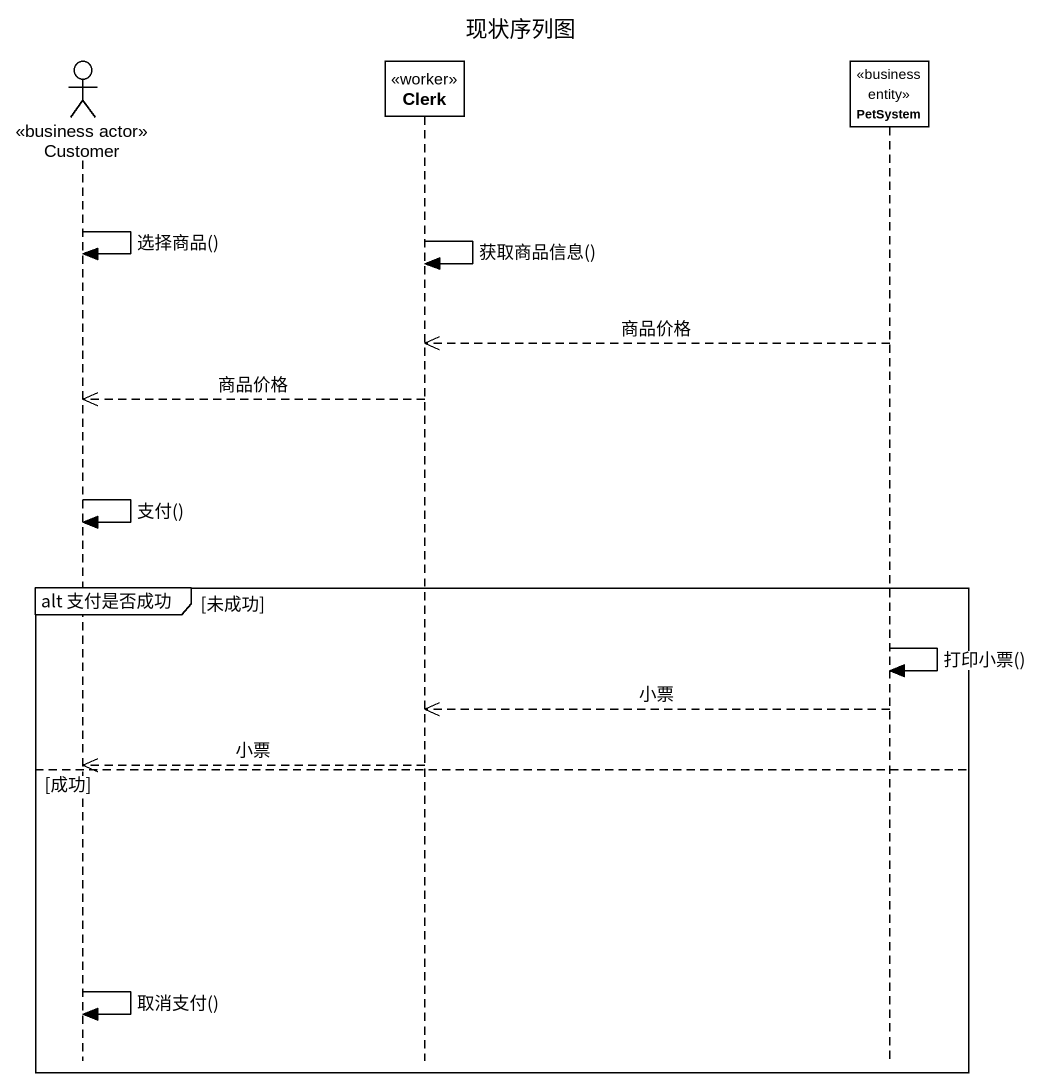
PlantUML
@startuml
title 现状序列图
hide footbox
actor Customer <<business actor>>
participant Clerk <<worker>>
participant PetSystem <<business entity>>

Customer -> Customer : 选择商品()
Clerk -> Clerk : 获取商品信息()
PetSystem -->> Clerk : 商品价格
Clerk -->> Customer : 商品价格
Customer -> Customer : 支付()
group alt 支付是否成功 [未成功]
  PetSystem -> PetSystem : 打印小票()
  PetSystem -->> Clerk : 小票
  Clerk -->> Customer : 小票
else 成功
  Customer -> Customer : 取消支付()
end
@enduml
